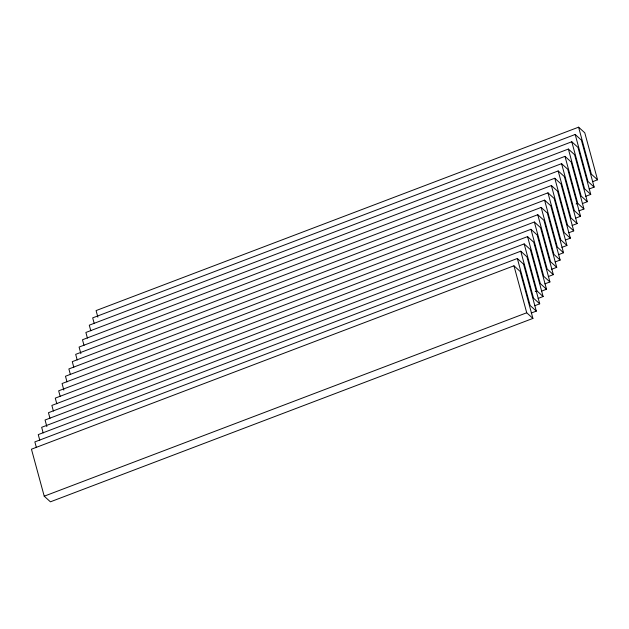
<?xml version="1.0" encoding="UTF-8"?>
<svg xmlns="http://www.w3.org/2000/svg" width="629" height="629" viewBox="0 0 629 629"><rect width="100%" height="100%" fill="white"/><g stroke="black" fill="none" stroke-linecap="round" stroke-linejoin="round"><path stroke-width="0.94" d="M592.526 181.71L597.55 179.8L584.781 132.813L578.586 127.176L96.088 310.584L97.872 317.158M589.121 189.007L594.146 187.096L581.377 140.11L575.189 134.472L92.683 317.881L94.216 323.518M585.717 196.303L590.749 194.392L577.98 147.398L571.785 141.769L89.287 325.177L90.812 330.815M582.32 203.599L587.344 201.689L574.576 154.695L568.38 149.057L85.882 332.466L87.415 338.111M578.916 210.896L583.94 208.985L571.171 161.991L564.984 156.354L82.478 339.762L84.011 345.4M575.511 218.192L580.543 216.282L567.767 169.287L561.579 163.65L79.081 347.059L80.866 353.64M572.115 225.489L577.139 223.578L564.37 176.584L558.175 170.946L75.677 354.355L77.21 359.992M568.71 232.785L573.734 230.874L560.966 183.88L554.778 178.243L72.272 361.651L73.805 367.289M565.306 240.074L570.338 238.163L557.561 191.177L551.374 185.539L68.868 368.948L70.401 374.585M561.909 247.37L566.933 245.459L554.165 198.473L547.969 192.836L65.471 376.244L67.004 381.882M558.505 254.666L563.529 252.756L550.76 205.769L544.572 200.132L62.067 383.541L63.859 390.114M555.1 261.963L560.132 260.052L547.356 213.058L541.168 207.428L58.662 390.837L60.195 396.474M551.704 269.259L556.728 267.349L543.959 220.354L537.764 214.717L55.266 398.126L56.799 403.771M576.078 203.985L577.752 203.348L583.94 208.985M548.299 276.556L553.323 274.645L540.555 227.651L534.367 222.013L51.861 405.422L53.394 411.059M544.895 283.852L549.919 281.941L537.15 234.947L530.962 229.31L48.457 412.718L49.99 418.356M541.498 291.148L546.522 289.238L533.754 242.244L527.558 236.606L45.06 420.015L46.845 426.596M538.094 298.445L543.118 296.534L530.349 249.54L524.161 243.903L41.656 427.311L43.189 432.949M534.689 305.733L539.713 303.823L526.945 256.836L520.757 251.199L38.251 434.608L39.784 440.245M531.285 313.03L536.317 311.119L523.548 264.133L517.352 258.495L34.854 441.904L36.388 447.541M513.956 265.792L31.45 449.2L44.219 496.187L50.414 501.824L532.912 318.416L520.144 271.429L513.956 265.792L526.725 312.778L532.912 318.416M535.255 291.534L536.93 290.897L543.118 296.534M44.219 496.187L526.725 312.778M597.55 179.8L591.362 174.162L578.586 127.176M594.146 187.096L587.958 181.459L575.189 134.472M590.749 194.392L584.553 188.755L571.785 141.769M587.344 201.689L581.157 196.051L568.38 149.057M580.543 216.282L574.348 210.644L561.579 163.65M577.139 223.578L570.951 217.941L558.175 170.946M573.734 230.874L567.547 225.237L554.778 178.243M570.338 238.163L564.142 232.533L551.374 185.539M566.933 245.459L560.738 239.822L547.969 192.836M563.529 252.756L557.341 247.118L544.572 200.132M560.132 260.052L553.937 254.415L541.168 207.428M556.728 267.349L550.532 261.711L537.764 214.717M553.323 274.645L547.136 269.008L534.367 222.013M549.919 281.941L543.731 276.304L530.962 229.31M546.522 289.238L540.327 283.6L527.558 236.606M539.713 303.823L533.526 298.193L520.757 251.199M536.317 311.119L530.121 305.482L517.352 258.495M564.984 156.354L577.752 203.348M524.161 243.903L536.93 290.897"/></g></svg>
